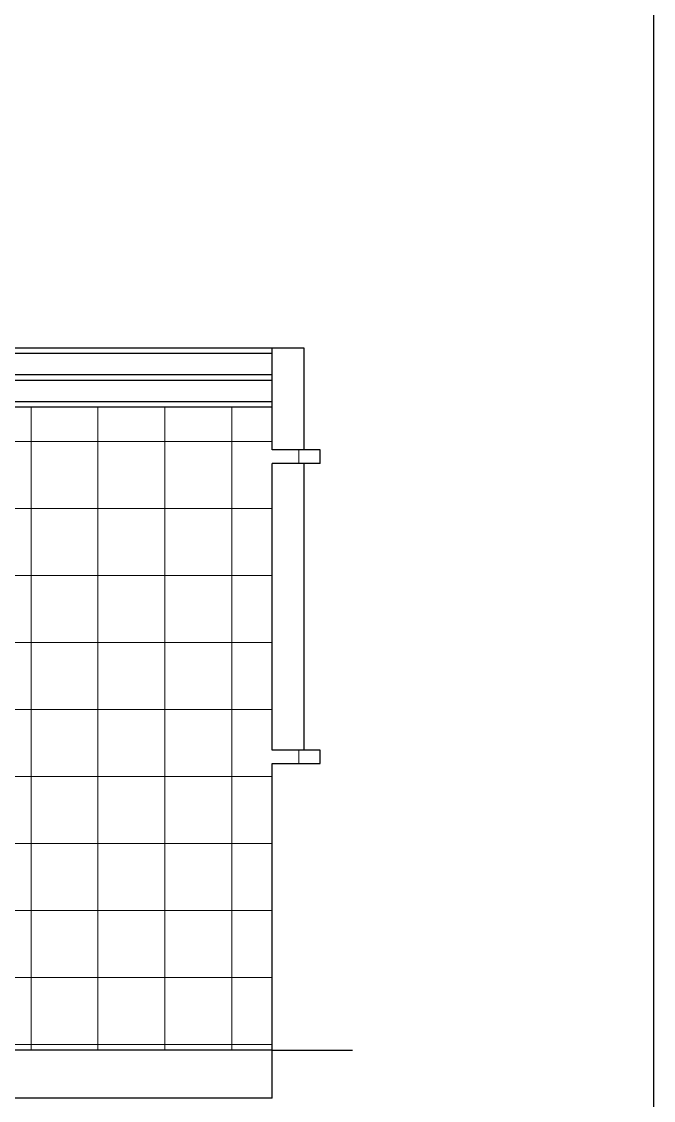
# Model space of a CAD drawing. Header units: inches. Extents: x -5096374 to -5070857, y -3259973 to -3243900.
# Drawn here: x -5071092.9 to -5070857, y -3259420.9 to -3259018.2 of the extents above; entities that cross this region are included whole.
import ezdxf

# ---------------------------------------------------------------- set-up
doc = ezdxf.new("R2010")
doc.units = ezdxf.units.IN
doc.header["$LTSCALE"] = 2
doc.header["$MEASUREMENT"] = 0
doc.linetypes.add('ACAD_ISO02W100', pattern=[15, 12, -3])
doc.layers.get('0').update_dxf_attribs({"linetype": 'CONTINUOUS'})
doc.layers.add('HATCH', color=60, linetype='ACAD_ISO02W100', lineweight=13)

msp = doc.modelspace()

# ---------------------------------------------------------------- hatches: boundary and pattern name
at = {"layer": 'HATCH'}
h = msp.add_hatch(dxfattribs=at)
h.set_pattern_fill('ANSI37', color=256, scale=200, angle=45)
h.set_pattern_definition([(90, (6860.567, 0), (-25, 0), []), (180, (6860.567, 0), (-4e-15, -25), [])])
h.paths.add_polyline_path([(-5070999.4, -3259183.1), (-5070981.4, -3259183.1), (-5070981.4, -3259178.1), (-5070999.4, -3259178.1), (-5070999.4, -3259162.1), (-5071142.4, -3259162.1), (-5071142.4, -3259178.1), (-5071172.4, -3259178.1), (-5071172.4, -3259183.1), (-5071142.4, -3259183.1), (-5071142.4, -3259290.1), (-5071172.4, -3259290.1), (-5071172.4, -3259295.1), (-5071142.4, -3259295.1), (-5071142.4, -3259402.1), (-5070999.4, -3259402.1), (-5070999.4, -3259295.1), (-5070981.4, -3259295.1), (-5070981.4, -3259290.1), (-5070999.4, -3259290.1)])

# ---------------------------------------------------------------- linework, layer by layer
at = {"ltscale": 0.5}
for p, q in [((-5070999.4, -3259140.1), (-5071142.4, -3259140.1)), ((-5070999.4, -3259178.1), (-5070999.4, -3259140.1)), ((-5070987.4, -3259140.1), (-5070999.4, -3259140.1)), ((-5070987.4, -3259178.1), (-5070987.4, -3259140.1)), ((-5070999.4, -3259142.1), (-5071142.4, -3259142.1)), ((-5070999.4, -3259150.1), (-5071142.4, -3259150.1)), ((-5070999.4, -3259152.1), (-5071142.4, -3259152.1)), ((-5070999.4, -3259160.1), (-5071142.4, -3259160.1)), ((-5070999.4, -3259162.1), (-5071142.4, -3259162.1)), ((-5070981.4, -3259178.1), (-5070999.4, -3259178.1)), ((-5070981.4, -3259183.1), (-5070981.4, -3259178.1)), ((-5070981.4, -3259183.1), (-5070999.4, -3259183.1)), ((-5070999.4, -3259290.1), (-5070999.4, -3259183.1)), ((-5070987.4, -3259290.1), (-5070987.4, -3259183.1)), ((-5070981.4, -3259290.1), (-5070999.4, -3259290.1)), ((-5070981.4, -3259295.1), (-5070981.4, -3259290.1)), ((-5070999.4, -3259402.1), (-5070999.4, -3259295.1)), ((-5070999.4, -3259295.1), (-5070981.4, -3259295.1)), ((-5070999.4, -3259402.1), (-5071290.52, -3259402.1)), ((-5070999.4, -3259402.1), (-5070969.4, -3259402.1)), ((-5070999.4, -3259420.1), (-5070999.4, -3259402.1)), ((-5070999.4, -3259420.1), (-5071290.52, -3259420.1))]:
    msp.add_line(p, q, dxfattribs=at)
at = {"color": 3, "ltscale": 0.5}
msp.add_lwpolyline([(-5075049.66, -3257638.66), (-5070857.01, -3257638.66), (-5070857.01, -3259623.47), (-5075049.66, -3259623.47)], close=True, dxfattribs=at)

doc.saveas('drawing.dxf')
